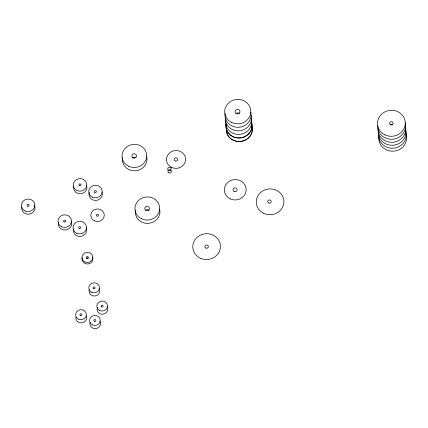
<?xml version="1.0" encoding="UTF-8"?>
<svg xmlns="http://www.w3.org/2000/svg" width="428" height="428" viewBox="0 0 428 428"><rect width="100%" height="100%" fill="white"/><g stroke="black" fill="none" stroke-linecap="round" stroke-linejoin="round"><path stroke-width="0.64" d="M34.363 205.017A6.736 6.292 -5 0 1 29.366 214.15A6.736 6.292 -5 0 1 21.726 206.938M102.046 192.049A6.736 6.292 -5 0 1 95.717 200.438A6.736 6.292 -5 0 1 89.27 192.274M86.6 185.388A6.736 6.292 -5 0 1 80.512 193.772A6.736 6.292 -5 0 1 73.691 186.046M71.332 221.618A6.736 6.292 -5 0 1 65.243 230.002A6.736 6.292 -5 0 1 58.422 222.276M86.194 227.68A6.736 6.292 -5 0 1 80.753 236.438A6.736 6.292 -5 0 1 73.354 229.194M99.109 288.542A5.366 5.013 -5 0 1 95.064 295.983A5.366 5.013 -5 0 1 89.222 289.788M92.732 257.223A5.484 5.12 -5 0 1 87.697 264.012A5.484 5.12 -5 0 1 82.23 257.64M86.665 258.293A1.027 0.958 -5 0 1 88.259 258.303M107.144 306.78A5.366 5.013 -5 0 1 102.827 314.248A5.366 5.013 -5 0 1 97.429 307.529M86.178 315.827A5.366 5.013 -5 0 1 81.935 322.846A5.366 5.013 -5 0 1 75.959 317.153M99.917 321.134A5.366 5.013 -5 0 1 95.867 328.576A5.366 5.013 -5 0 1 90.024 322.38M159.633 209.057A12.375 11.556 -5 0 1 148.045 223.373A12.375 11.556 -5 0 1 135.376 210.159M145.804 210.309A2.317 2.161 -5 0 1 149.083 210.33M146.713 156.504A12.375 11.556 -5 0 1 135.125 170.82A12.375 11.556 -5 0 1 122.456 157.606M132.578 158.098A2.317 2.161 -5 0 1 136.163 157.777M252.033 126.346A13.075 12.209 -5 0 1 240.44 141.433A13.075 12.209 -5 0 1 226.251 128.732M251.402 121.75A13.075 12.209 -5 0 1 240.06 137.896A13.075 12.209 -5 0 1 226.086 123.97M252.039 126.41A13.075 12.209 -5 0 1 240.445 141.497A13.075 12.209 -5 0 1 226.257 128.796M251.407 121.814A13.075 12.209 -5 0 1 240.065 137.96A13.075 12.209 -5 0 1 226.091 124.034M251.102 115.71A13.075 12.209 -5 0 1 239.509 130.797A13.075 12.209 -5 0 1 225.326 118.096M250.792 112.179A13.075 12.209 -5 0 1 238.546 127.314A13.075 12.209 -5 0 1 225.155 113.345M236.005 113.709A2.45 2.284 -5 0 1 239.455 113.393M251.092 118.203A13.075 12.209 -5 0 1 239.75 134.349A13.075 12.209 -5 0 1 225.775 120.418M405.915 131.872A13.921 13.001 -5 0 1 393.899 148.142A13.921 13.001 -5 0 1 378.518 134.906M405.653 128.898A13.921 13.001 -5 0 1 393.145 145.215A13.921 13.001 -5 0 1 378.331 131.005M405.113 125.024A13.921 13.001 -5 0 1 393.38 142.182A13.921 13.001 -5 0 1 378.068 128.015M405.894 133.969A13.921 13.001 -5 0 1 393.664 151.17A13.921 13.001 -5 0 1 378.994 136.04M405.129 122.927A13.921 13.001 -5 0 1 393.118 139.196A13.921 13.001 -5 0 1 377.737 125.955M390.55 125.003A1.744 1.632 -5 0 1 392.299 124.767M25.017 210.945A6.736 6.292 -5 0 0 34.861 204.991A6.736 6.292 -5 0 0 24.519 200.063A6.736 6.292 -5 0 0 25.017 210.945M27.563 206.141A1.022 0.958 -5 0 0 29.093 205.296A1.022 0.958 -5 0 0 27.558 204.482A1.022 0.958 -5 0 0 27.563 206.141M92.33 197.158A6.736 6.292 -5 0 0 102.169 191.204A6.736 6.292 -5 0 0 91.833 186.276A6.736 6.292 -5 0 0 92.33 197.158M94.872 192.354A1.022 0.958 -5 0 0 96.407 191.503A1.022 0.958 -5 0 0 94.872 190.695A1.022 0.958 -5 0 0 94.872 192.354M76.879 190.497A6.736 6.292 -5 0 0 86.724 184.543A6.736 6.292 -5 0 0 76.387 179.616A6.736 6.292 -5 0 0 76.879 190.497M79.426 185.693A1.022 0.958 -5 0 0 80.962 184.843A1.022 0.958 -5 0 0 79.421 184.035A1.022 0.958 -5 0 0 79.426 185.693M61.616 226.728A6.736 6.292 -5 0 0 71.46 220.773A6.736 6.292 -5 0 0 61.118 215.84A6.736 6.292 -5 0 0 61.616 226.728M64.157 221.923A1.022 0.958 -5 0 0 65.693 221.073A1.022 0.958 -5 0 0 64.157 220.265A1.022 0.958 -5 0 0 64.157 221.923M76.644 233.207A6.736 6.292 -5 0 0 86.488 227.252A6.736 6.292 -5 0 0 76.147 222.325A6.736 6.292 -5 0 0 76.644 233.207M79.191 228.402A1.022 0.958 -5 0 0 80.721 227.552A1.022 0.958 -5 0 0 79.185 226.744A1.022 0.958 -5 0 0 79.191 228.402M91.646 292.308A5.366 5.013 -5 0 0 99.494 287.568A5.366 5.013 -5 0 0 91.26 283.636A5.366 5.013 -5 0 0 91.646 292.308M93.614 288.697A1.006 0.936 -5 0 0 95.053 287.771A1.006 0.936 -5 0 0 93.491 287.076A1.006 0.936 -5 0 0 93.614 288.697M96.996 216.07A1.022 0.958 -5 0 0 98.504 215.188A1.022 0.958 -5 0 0 96.947 214.412A1.022 0.958 -5 0 0 96.996 216.07M94.428 220.864A6.736 6.292 -5 0 0 104.272 214.91A6.736 6.292 -5 0 0 93.935 209.982A6.736 6.292 -5 0 0 94.428 220.864M84.856 261.973A5.484 5.12 -5 0 0 92.876 257.132A5.484 5.12 -5 0 0 84.466 253.114A5.484 5.12 -5 0 0 84.856 261.973M86.868 258.287A1.027 0.958 -5 0 0 88.345 257.34A1.027 0.958 -5 0 0 86.745 256.629A1.027 0.958 -5 0 0 86.868 258.287M99.681 310.541A5.366 5.013 -5 0 0 107.53 305.806A5.366 5.013 -5 0 0 99.296 301.868A5.366 5.013 -5 0 0 99.681 310.541M101.65 306.93A1.006 0.936 -5 0 0 103.089 306.004A1.006 0.936 -5 0 0 101.527 305.308A1.006 0.936 -5 0 0 101.65 306.93M78.495 319.17A5.366 5.013 -5 0 0 86.344 314.436A5.366 5.013 -5 0 0 78.105 310.498A5.366 5.013 -5 0 0 78.495 319.17M80.464 315.559A1.006 0.936 -5 0 0 81.903 314.634A1.006 0.936 -5 0 0 80.341 313.938A1.006 0.936 -5 0 0 80.464 315.559M92.448 324.9A5.366 5.013 -5 0 0 100.296 320.16A5.366 5.013 -5 0 0 92.063 316.228A5.366 5.013 -5 0 0 92.448 324.9M94.417 321.289A1.006 0.936 -5 0 0 95.861 320.363A1.006 0.936 -5 0 0 94.294 319.668A1.006 0.936 -5 0 0 94.417 321.289M171.607 167.401A9.566 8.929 -5 0 0 185.591 158.959A9.566 8.929 -5 0 0 170.922 151.951A9.566 8.929 -5 0 0 171.607 167.401M175.116 160.965A1.792 1.675 -5 0 0 177.684 159.318A1.792 1.675 -5 0 0 174.897 158.076A1.792 1.675 -5 0 0 175.116 160.965M168.883 172.88A1.733 1.621 -5 0 0 171.377 171.28A1.733 1.621 -5 0 0 168.675 170.082A1.733 1.621 -5 0 0 168.883 172.88M168.664 170.371A1.733 1.621 -5 0 0 171.157 168.771A1.733 1.621 -5 0 0 168.455 167.573A1.733 1.621 -5 0 0 168.664 170.371M141.566 218.783A12.375 11.556 -5 0 0 159.66 207.858A12.375 11.556 -5 0 0 140.673 198.79A12.375 11.556 -5 0 0 141.566 218.783M146.103 210.458A2.317 2.161 -5 0 0 149.431 208.318A2.317 2.161 -5 0 0 145.82 206.719A2.317 2.161 -5 0 0 146.103 210.458M128.646 166.23A12.375 11.556 -5 0 0 146.74 155.305A12.375 11.556 -5 0 0 127.753 146.232A12.375 11.556 -5 0 0 128.646 166.23M133.183 157.9A2.317 2.161 -5 0 0 136.511 155.765A2.317 2.161 -5 0 0 132.899 154.166A2.317 2.161 -5 0 0 133.183 157.9M231.698 122.488A13.075 12.209 -5 0 0 250.819 110.943A13.075 12.209 -5 0 0 230.756 101.356A13.075 12.209 -5 0 0 231.698 122.488M236.497 113.688A2.45 2.284 -5 0 0 240.006 111.43A2.45 2.284 -5 0 0 236.197 109.739A2.45 2.284 -5 0 0 236.497 113.688M384.842 134.847A13.921 13.001 -5 0 0 405.289 122.686A13.921 13.001 -5 0 0 384.007 112.345A13.921 13.001 -5 0 0 384.842 134.847M390.598 124.767A1.744 1.632 -5 0 0 393.102 123.157A1.744 1.632 -5 0 0 390.384 121.953A1.744 1.632 -5 0 0 390.598 124.767M234.159 191.487A2.044 1.905 -5 0 0 237.123 189.652A2.044 1.905 -5 0 0 233.977 188.186A2.044 1.905 -5 0 0 234.159 191.487M230.125 198.811A10.909 10.186 -5 0 0 246.143 189.283A10.909 10.186 -5 0 0 229.467 181.178A10.909 10.186 -5 0 0 230.125 198.811M268.688 203.016A1.733 1.621 -5 0 0 271.202 201.46A1.733 1.621 -5 0 0 268.527 200.213A1.733 1.621 -5 0 0 268.688 203.016M263.594 213.299A13.83 12.91 -5 0 0 283.898 201.219A13.83 12.91 -5 0 0 262.76 190.947A13.83 12.91 -5 0 0 263.594 213.299M205.804 248.058A1.733 1.621 -5 0 0 208.324 246.507A1.733 1.621 -5 0 0 205.649 245.26A1.733 1.621 -5 0 0 205.804 248.058M200.117 258.089A13.83 12.91 -5 0 0 220.425 246.009A13.83 12.91 -5 0 0 199.288 235.737A13.83 12.91 -5 0 0 200.117 258.089"/></g></svg>
